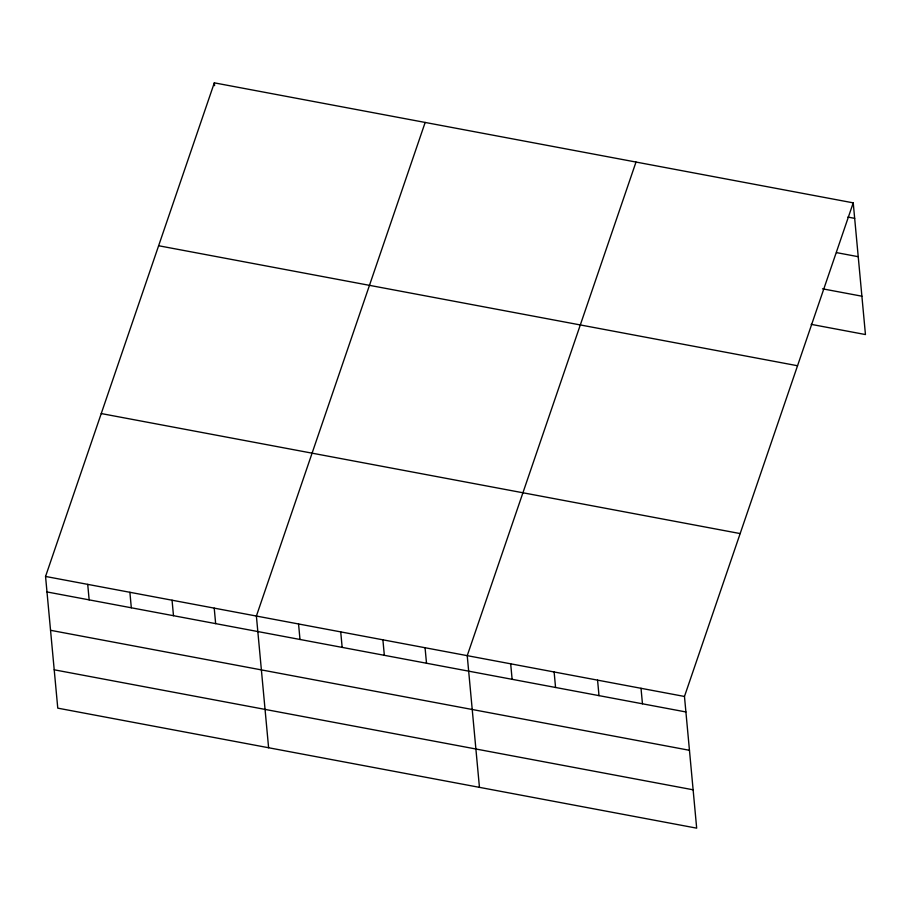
<?xml version="1.0" encoding="UTF-8"?>
<svg xmlns="http://www.w3.org/2000/svg" width="911" height="911" viewBox="0 0 911 911"><rect width="100%" height="100%" fill="white"/><g stroke="black" fill="none" stroke-linecap="round" stroke-linejoin="round"><path stroke-width="1.37" d="M853.231 202.857L684.468 696.459L696.676 828.156L57.769 708.143L45.55 576.447L214.324 82.844L853.231 202.857L865.45 334.553L811.143 324.35M425.164 122.45L256.39 616.052L268.608 747.749M636.003 162.056L467.229 655.658L479.448 787.343M847.879 217.08L854.666 218.355M836.503 252.62L858.23 256.697M822.519 288.81L861.897 296.2M158.628 245.742L797.535 365.744M101.246 413.56L740.153 533.573M45.55 576.447L684.468 696.459M46.985 591.945L685.903 711.958M50.549 630.298L689.456 750.3M54.204 669.801L693.123 789.803M641.014 688.295L642.46 703.793M597.57 680.141L599.005 695.64M554.127 671.976L555.562 687.475M510.684 663.823L512.119 679.31M425.061 647.732L426.507 663.231M382.893 639.818L384.34 655.316M340.725 631.892L342.16 647.391M298.557 623.978L299.992 639.476M214.324 82.844L214.586 85.668M214.222 608.138L215.656 623.636M172.054 600.212L173.489 615.711M129.886 592.287L131.321 607.785M87.718 584.372L89.153 599.871"/></g></svg>
